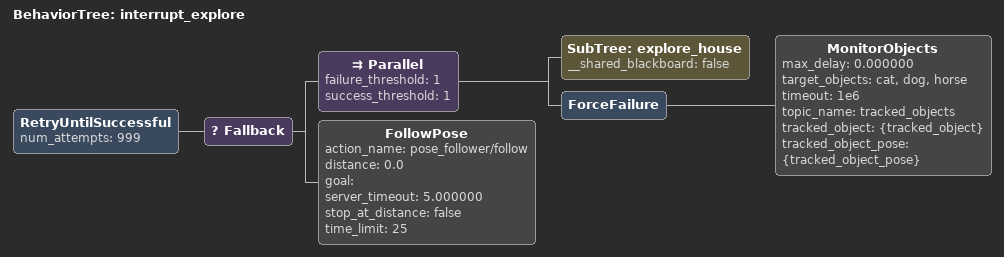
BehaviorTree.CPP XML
<?xml version="1.0" encoding="UTF-8"?>
<root BTCPP_format="3">
  <include path="explore_house.xml"/>

  <BehaviorTree ID="interrupt_explore">
    <RetryUntilSuccessful num_attempts="999">
      <Fallback>
        <Parallel failure_threshold="1"
                  success_threshold="1">
          <SubTree ID="explore_house"
                   __shared_blackboard="false"/>
          <ForceFailure>
            <MonitorObjects max_delay="0.000000"
                            target_objects="cat, dog, horse"
                            timeout="1e6"
                            topic_name="tracked_objects"
                            tracked_object="{tracked_object}"
                            tracked_object_pose="{tracked_object_pose}"/>
          </ForceFailure>
        </Parallel>
        <FollowPose action_name="pose_follower/follow"
                    distance="0.0"
                    goal=""
                    server_timeout="5.000000"
                    stop_at_distance="false"
                    time_limit="25"/>
      </Fallback>
    </RetryUntilSuccessful>
  </BehaviorTree>

</root>
